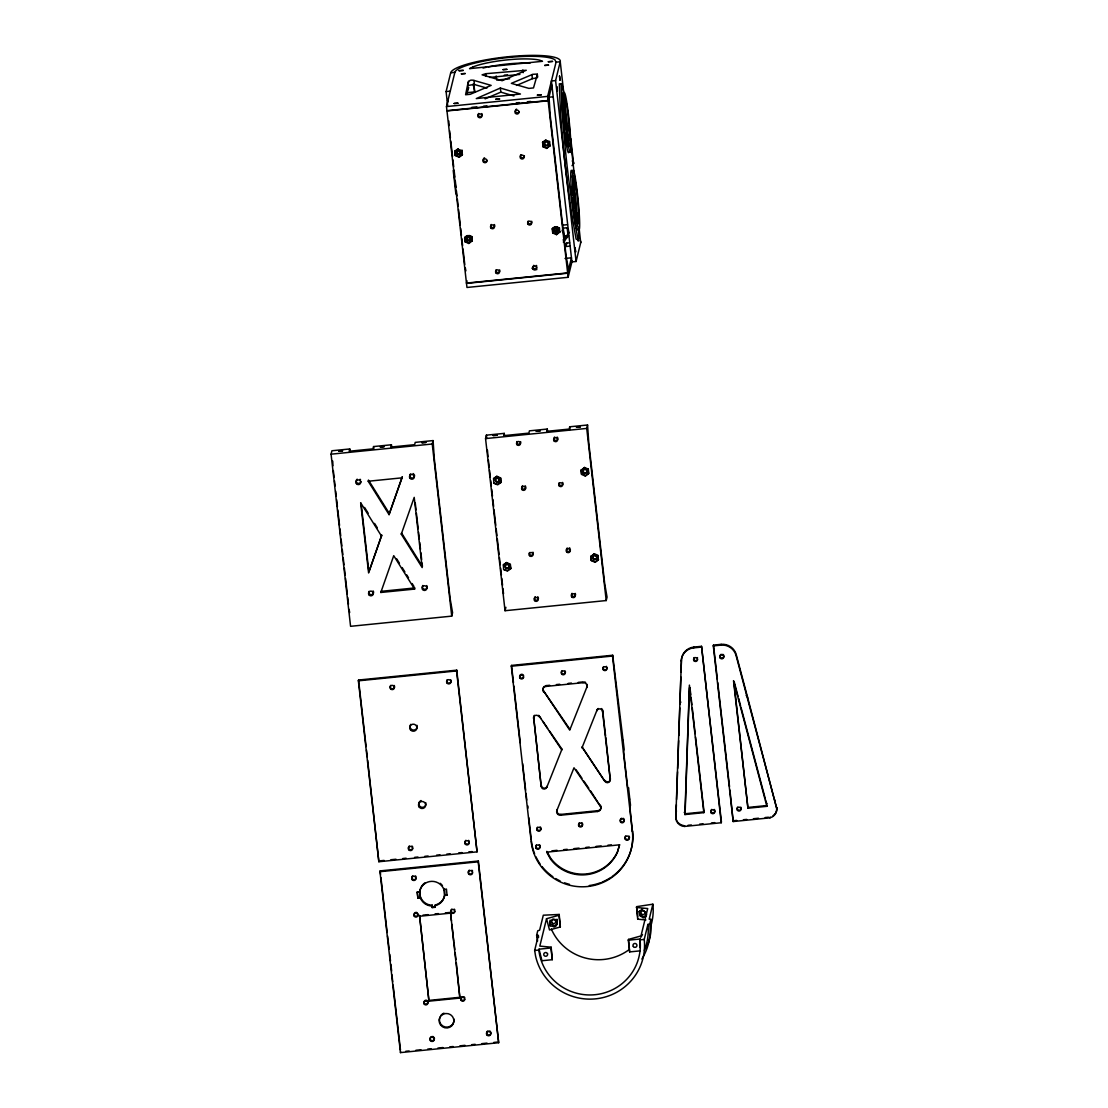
<?xml version="1.0" encoding="UTF-8"?>
<svg xmlns="http://www.w3.org/2000/svg" width="1108" height="1108" viewBox="0 0 1108 1108"><rect width="100%" height="100%" fill="white"/><g stroke="black" fill="none" stroke-linecap="round" stroke-linejoin="round"><path stroke-width="1.5" d="M675.769 818.438L681.434 660.174A14.016 13.739 13.8 0 1 693.885 647.086L701.544 646.31L721.433 821.956L721.239 822.745L684.481 826.443A9.086 8.906 13.8 0 1 675.769 818.438L676.406 804.671M432.009 905.942L430.236 905.887A12.59 12.34 13.8 0 1 420.417 898.076L419.697 891.718A12.59 12.34 13.8 0 1 443.837 889.295L444.557 895.652A12.59 12.34 13.8 0 1 436.704 905.236L434.987 905.638L435.181 907.3L432.203 907.59L432.203 905.139L430.444 905.084A12.59 12.34 13.8 0 1 424.876 882.868M640.064 947.479L640.23 939.002L628.333 940.207L629.649 951.91L639.995 950.872M679.91 704.148L680.866 677.002M681.032 671.947L681.434 660.174M676.586 799.477L677.556 771.819M677.681 768.356L678.636 740.684M678.816 735.504L679.786 707.832M684.896 814.56L689.398 685.104L703.843 812.649L684.896 814.56L685.09 813.757L704.037 811.859L695.561 737.028M689.467 687.694L685.215 810.239A3.615 3.546 13.8 0 1 684.232 812.524M349.768 448.962L349.2 451.247L373.008 448.851L373.576 446.566L391.429 444.779L390.861 447.064L414.669 444.668L415.223 442.383L433.089 440.582L434.308 458.67L450.222 599.179L452.576 612.71L451.732 616.131L350.571 626.311L331.07 454.183L331.915 450.762L349.768 448.962L350.073 451.704M447.632 105.274L446.095 91.59L450.707 72.768A55.192 10.166 -6.5 0 1 508.046 56.757A55.192 10.166 -6.5 0 1 560.246 61.743L563.93 94.249M446.469 106.576L454.876 72.352A50.954 9.39 -6.5 0 1 501.218 58.309A50.954 9.39 -6.5 0 1 554.942 59.832L556.05 62.173L547.643 96.396L548.114 100.496L446.94 110.662L446.469 106.576L547.643 96.396M368.202 481.246L368.479 480.096L389.365 513.503L389.074 514.638L368.202 481.246L402.01 477.839L402.287 476.703L389.365 513.503M468.365 81.244L465.595 94.748L470.235 94.291L491.163 85.385L473.975 80.427C465.152 78.072 469.404 88.612 466.787 93.654M462.313 154.857L462.008 150.3L462.313 154.857L459.031 157.211L455.291 155.563L454.986 151.007L458.269 148.666M455.291 155.563L454.986 151.007M459.031 157.211L462.451 154.289M381.526 536.147L360.654 502.755L368.604 572.961L381.803 535.012L368.881 571.811L361.125 503.323M469.28 235.464L471.773 236.558L472.23 240.547L468.795 243.455L465.069 241.821L464.751 237.264L466.939 235.699M358.369 680.824L358.563 680.035L456.759 670.16L477.049 851.858L378.853 861.733L358.369 680.824L456.565 670.949L456.759 670.16M380.806 592.475L381.083 591.34L414.891 587.933L414.6 589.082L380.806 592.475L393.728 555.676L414.6 589.082M468.795 243.455L472.23 240.547M472.091 241.115L471.773 236.558M401.276 534.167L414.212 497.367L422.162 567.573L401.276 534.167L401.567 533.031L422.439 566.423L422.051 563.003M551.895 85.094L548.141 100.786L567.642 272.914L466.468 283.08L467.022 280.809M451.732 616.131L432.245 444.003L433.089 440.582M537.394 74.305L533.502 87.92L528.862 88.391L511.356 83.349L532.782 74.305L537.228 74.07L537.712 77.034M555.593 80.579L551.424 80.995L571.922 261.904L576.077 261.488L555.593 80.579L560.219 61.757L556.05 62.173M546.701 148.389L550.136 145.467L546.701 148.389L542.975 146.755L542.657 142.184L545.939 139.843M542.975 146.755L542.657 142.184M378.853 861.733L367.648 760.24M504.237 433.38L503.683 435.652L528.876 433.117L529.43 430.846L547.283 429.045L546.729 431.331L569.152 429.073L569.706 426.788L587.559 425.001L588.791 443.089L604.705 583.597L607.059 597.115L606.215 600.55L505.04 610.716L485.553 438.588L486.384 435.167L504.237 433.38L504.555 436.109M379.989 871.691L380.183 870.888L478.379 861.013L498.669 1042.725L400.473 1052.6L379.989 871.691L478.185 861.816L478.379 861.013M556.479 234.633L559.9 231.724L556.479 234.633L552.74 232.999L552.421 228.442L554.623 226.877M552.74 232.999L552.421 228.442M493.559 478.642L496.855 476.288L500.581 477.936L500.899 482.492L497.617 484.847L493.877 483.199L493.559 478.642L496.855 476.288M493.877 483.199L497.755 484.265L501.038 481.925M556.964 226.641L559.305 228.303L555.565 226.655L552.283 229.01M500.899 482.492L500.581 477.936M569.581 242.804L566.797 243.095L565.953 246.516L570.121 246.087M567.67 273.205L466.496 283.385L466.967 287.471L568.127 277.305L567.67 273.205L571.451 257.804L565.025 258.455M417.217 892.231L419.752 891.746L417.217 892.231L417.882 898.076L420.361 897.826M568.127 277.305L572.13 261.003M417.882 898.076L417.273 891.995M576.077 261.488L580.703 242.666L578.999 227.265M503.337 564.886L506.619 562.545L510.359 564.18L510.663 568.75L507.381 571.091L503.641 569.457L503.337 564.886L506.619 562.545M503.641 569.457L507.519 570.523L510.802 568.169M428.962 1001.175L419.544 915.485L428.962 1001.175L459.903 998.073L456.33 962.838M432.203 907.59L432.203 905.139M505.04 610.716L505.885 607.295M434.987 905.638L436.912 904.433A12.59 12.34 13.8 0 0 444.045 888.491M435.181 907.3L435.181 904.834M400.473 1052.6L400.667 1051.797M443.906 889.544L446.441 889.059L447.036 895.139L444.571 895.389M447.036 895.139L444.627 895.167M459.903 998.073L450.485 912.383L445.333 912.895M511.328 666.227L511.522 665.423L612.696 655.244L624.206 749.562L623.638 751.847L627.945 789.907L628.513 787.622L630.494 805.184L629.94 807.469L632.391 831.679A50.954 49.971 13.8 0 1 587.448 886.538A50.954 49.971 13.8 0 1 531.217 841.858L511.328 666.227L612.502 656.047L612.696 655.244M606.215 600.55L586.728 428.422L587.559 425.001M581.104 470.388L584.525 467.479L588.265 469.113L588.57 473.67L585.287 476.024L581.548 474.376L581.104 470.388L584.525 467.479M581.548 474.376L581.243 469.82M585.287 476.024L588.708 473.102M588.57 473.67L588.265 469.113M549.582 731.128L561.964 749.174L546.881 787.082A2.922 2.867 13.8 0 1 541.175 786.292L533.71 717.762A2.922 2.867 13.8 0 1 534.458 715.311M587.115 684.356A3.559 3.49 13.8 0 1 587.005 686.752L569.734 730.13L543.696 691.115A3.559 3.49 13.8 0 1 544.554 686.226M543.502 691.904A3.559 3.49 13.8 0 1 546.092 686.406L546.286 685.617L549.651 685.27M561.964 749.174L561.77 749.964L539.097 715.851A2.922 2.867 13.8 0 0 538.696 715.325M590.869 556.645L594.29 553.723L598.029 555.371L598.348 559.928L595.051 562.268L591.312 560.634L590.869 556.645L594.29 553.723M591.312 560.634L591.007 556.077M595.051 562.268L598.486 559.36M541.175 786.292L533.71 717.762M546.881 787.082L547.075 786.278A2.922 2.867 13.8 0 1 541.383 785.489M587.005 686.752L586.811 687.556A3.559 3.49 13.8 0 0 583.043 682.694L583.237 681.891L578.196 682.403M560.676 815.211A3.559 3.49 13.8 0 1 556.922 810.35L557.116 809.56A3.559 3.49 13.8 0 0 560.883 814.408L560.676 815.211L597.628 811.499A3.559 3.49 13.8 0 0 600.217 806.001L590.702 791.043M604.816 781.251L582.143 747.138L604.816 781.251A2.922 2.867 13.8 0 0 610.217 779.34L605.757 737.499M537.588 941.024L536.632 935.29L537.754 930.734L539.624 930.208L543.308 915.208L559.194 914.446L560.329 926.953L549.513 929.972L546.535 918.726L559 915.25L559.194 914.446M645.909 919.959L637.696 919.169L636.56 906.663L652.875 904.183L649.191 919.197L650.895 919.349L649.773 923.92L647.903 924.432L644.219 939.432A55.192 54.112 13.8 0 1 598.403 998.488A55.192 54.112 13.8 0 1 535.579 956.065L534.652 950.456L538.336 935.457L536.632 935.29M598.265 708.497A2.922 2.867 13.8 0 0 597.032 710.02L596.838 710.824A2.922 2.867 13.8 0 1 602.544 711.613L610.217 779.34M640.23 939.002L640.022 939.861A50.954 49.971 13.8 0 1 595.065 994.707A50.954 49.971 13.8 0 1 538.848 950.041L539.056 949.182L550.967 947.977L551.161 947.188L539.818 946.107L546.535 918.726M602.544 711.613L602.738 710.824A2.922 2.867 13.8 0 0 601.45 708.566M557.199 923.781C555.745 911.732 559.845 927.438 553.875 926.69L550.094 925.762L550.108 920.111M553.875 926.69L557.324 923.283M539.056 949.182L541.951 960.733L552.283 959.694L551.161 947.188M597.628 811.499L597.821 810.696A3.559 3.49 13.8 0 0 600.411 805.197M681.24 660.977A14.016 13.739 13.8 0 1 693.691 647.875L693.885 647.086M628.333 940.207L628.527 939.404L640.992 935.928L647.709 908.546L636.366 907.466M721.239 822.745L701.544 646.31M639.247 911.621L642.543 908.865L642.266 910L639.247 911.621L639.69 915.471L643.139 917.715L646.158 916.094L646.587 914.308L643.139 917.715M629.649 951.91L628.527 939.404M637.696 919.169L637.889 918.38M639.69 915.471L639.371 911.136M747.651 697.555L776.68 808.286A9.086 8.906 13.8 0 1 769.949 817.842L733.191 821.54L713.303 645.909L713.497 645.105L721.156 644.344A14.016 13.739 13.8 0 1 736.252 654.662L747.581 697.334M776.68 808.286L736.058 655.465A14.016 13.739 13.8 0 0 720.962 645.133L721.156 644.344M684.481 826.443L684.675 825.64M736.058 655.465L736.252 654.662M703.843 812.649L704.037 811.859M733.191 821.54L729.923 790.046M748.135 807.427L767.082 805.516L766.888 806.319L747.942 808.217L733.884 681.572M769.949 817.842L770.157 817.053M619.358 845.529L617.572 851.595A38.863 38.115 13.8 0 1 550.745 858.312L546.853 851.346M389.074 514.638L402.01 477.839M556.922 810.35L573.999 767.775L600.217 806.001M581.949 747.942L597.032 710.02M562.088 230.907L563.252 228.123L567.171 227.736L568.612 230.256M467.368 90.565L468.781 87.684M468.822 85.344L474.127 84.443L486.938 88.128M563.57 241.17L566.853 236.364L563.93 239.66M572.019 165.674L573.612 163.735L570.952 140.314A56.979 10.498 -6.5 0 0 569.955 137.891M563.113 239.993L569.457 232.251M563.335 242.126L568.626 235.672M564.678 245.671L566.797 243.095M454.848 151.574L458.13 149.234L461.87 150.868M542.518 142.766L545.801 140.411L549.679 141.478L549.997 146.048M500.359 88.044L476.274 98.584L520.441 94.028L500.359 88.044L500.83 92.144L513.974 95.939M485.096 98.834L500.83 92.144M516.563 85.427L532.754 78.543L536.965 78.045M485.872 73.682L482.091 74.832L502.159 80.704L526.272 70.261L485.872 73.682L486.177 76.41M450.679 72.768L454.876 72.352M504.306 75.15L507.561 74.832M489.694 77.435L519.915 74.402M496.661 80.067L509.638 78.765M446.095 91.59L450.25 91.175M466.62 92.712L474.736 91.895L473.85 83.986M553.211 96.798L549.056 97.213L550.205 115.454L566.119 255.962L568.473 269.493M471.814 107.351L476.856 106.839M483.573 106.16L486.938 105.828M516.162 102.892L519.361 102.573M527.366 101.756L530.566 101.437M548.141 100.786L446.967 110.966L466.468 283.08M562.615 225.159L567.476 224.675M563.681 236.101L567.601 235.699M331.07 454.183L432.245 444.003M485.553 438.588L586.728 428.422M693.691 647.875L701.336 647.114M713.303 645.909L720.962 645.133M556.368 684.592L559.72 684.259M568.127 683.414L571.479 683.082M546.092 686.406L583.043 682.694M560.883 814.408L597.821 810.696M688.013 825.308L691.35 824.975M699.716 824.13L703.054 823.798M711.405 822.953L714.743 822.621M733.399 820.751L736.737 820.405M743.413 819.74L746.764 819.408M753.44 818.729L758.454 818.23M765.143 817.552L768.481 817.219M380.75 860.764L384.13 860.431M390.902 859.739L395.985 859.24M402.758 858.548L406.137 858.215M414.6 857.357L417.993 857.024M424.766 856.345L428.145 855.999M436.607 855.154L440.001 854.808M446.773 854.13L450.153 853.783M458.629 852.938L462.008 852.592M468.781 851.913L472.174 851.567M551.95 850.833L557.033 850.321M563.82 849.642L567.213 849.31M573.999 848.617L579.096 848.105M585.869 847.426L589.262 847.08M596.049 846.401L601.145 845.889M607.932 845.21L611.325 844.864M417.938 897.854L420.417 897.605M432.397 906.801L435.375 906.496M422.979 915.139L428.131 914.626M435.015 913.934L438.449 913.588M419.336 916.288L450.291 913.172M534.652 950.456L538.848 950.041M640.022 939.861L644.219 939.432M429.156 1000.385L460.097 997.269M405.75 1051.284L409.129 1050.952M415.902 1050.273L420.985 1049.761M427.757 1049.082L431.137 1048.736M437.909 1048.057L442.992 1047.545M449.765 1046.866L453.158 1046.52M459.931 1045.841L465 1045.329M471.773 1044.65L475.166 1044.304M481.938 1043.625L487.008 1043.113M493.78 1042.434L497.173 1042.102M536.881 937.216L538.571 937.34L538.336 935.457M556.77 919.917L553.003 918.989L549.665 921.898L550.094 925.762M531.882 268.164L536.812 269.59M543.114 146.173L546.853 147.821M455.43 154.995L459.169 156.643M552.878 232.431L556.618 234.065M471.634 237.126L467.895 235.478L464.612 237.832L465.069 241.821M465.208 241.253L468.947 242.887M584.387 468.047L588.126 469.681M581.686 473.809L585.426 475.457M496.703 476.869L500.442 478.504M594.151 554.291L597.891 555.939L598.348 559.928M591.464 560.066L595.19 561.701M506.481 563.113L510.22 564.761L510.663 568.75M639.815 914.986L643.416 916.579M550.538 923.961L554.152 925.554M560.177 84.166L559.332 83.751C560.856 135.744 566.811 187.889 576.118 239.079L576.963 239.48M642.266 910L645.715 912.244L646.158 916.094M543.696 691.115L569.928 729.327M539.097 715.851L541.009 718.635M542.92 721.405L547.671 728.344M576.132 769.811L581.963 778.301M583.902 781.14L588.764 788.217M364.56 507.422L368.188 513.226M374.546 523.391L377.274 527.754M396.733 558.889L399.448 563.252M402.176 567.601L404.905 571.963M406.719 574.872L408.533 577.767M412.162 583.584L413.976 586.478M577.836 236.835L578.279 241.087L577.836 238.289M734.133 681.517L738.053 696.295M740.573 705.754L738.884 699.259A3.615 3.546 13.8 0 1 738.856 698.566M740.975 707.264L765.157 798.245M765.586 799.893L766.182 802.095M766.888 806.319L733.496 680.672L747.942 808.217M574.47 203.041L573.972 196.504L574.041 199.828M527.962 806.084L527.962 808.092M473.171 84.028L474.736 91.895M465.263 267.707L465.9 270.851M349.062 609.358L349.685 612.502M389.185 949.293L387.537 935.9M565.606 125.149C566.853 128.86 564.554 113.293 565.288 122.545M564.678 97.227L561.964 83.986L561.119 83.571C562.642 135.564 568.598 187.709 577.905 238.899L578.75 239.3L578.819 229.467M568.861 126.395L569.498 131.284M447.535 100.246L447.84 101.978L447.84 100.523M570.094 136.215L575.066 181.407M713.497 645.105L717.361 679.218M717.749 682.625L729.535 786.638M689.979 687.708L690.741 694.508M691.129 697.915L691.904 704.716M692.292 708.123L695.173 733.635M567.171 227.736L567.864 233.857M612.502 656.047L632.391 831.679M563.252 228.123L564.291 237.32M636.754 908.338L637.696 916.704M559.443 227.736L559.762 232.292M556.839 232.14L556.299 227.403L556.451 232.029M531.909 74.596L532.38 78.696M602.738 710.824L605.577 735.906M569.706 426.788L570.011 429.53M522.824 69.97L523.128 72.699M547.283 429.045L547.601 431.774M496.19 75.967L496.509 78.71M473.975 80.427L474.446 84.527M559 915.25L560.329 926.953M550.967 947.977L552.283 959.694M459.183 149.774L459.765 154.857M469.155 237.07L469.654 241.461M457.022 150.91L457.41 154.317M466.69 236.239L467.257 241.35M486.384 435.167L486.703 437.909M488.005 456.69L487.451 450.153M488.393 460.111L489.168 466.967M489.556 470.401L490.332 477.257M490.719 480.678L491.301 485.816M491.689 489.251L492.478 496.093M492.866 499.528L493.642 506.384M494.029 509.805L495.775 525.234M496.162 528.654L496.938 535.51M497.326 538.945L499.071 554.36M499.459 557.781L500.234 564.637M500.622 568.072L501.398 574.927M501.786 578.348L502.561 585.204M502.949 588.625L503.531 593.777M511.522 665.423L513.475 682.611M513.863 686.046L520.289 742.748M522.657 763.675L525.649 790.156M526.023 793.466L526.771 800.073M528.765 817.649L531.231 839.393M449.626 130.772L450.402 137.627M450.79 141.048L452.535 156.477M452.923 159.898L453.698 166.754M454.086 170.175L454.862 177.031M455.25 180.466L456.025 187.321M456.413 190.742L456.995 195.881M457.382 199.315L458.158 206.157M458.546 209.592L460.291 225.007M460.679 228.442L461.454 235.298M461.842 238.719L462.618 245.574M463.019 248.995L464.764 264.424M453.227 170.507L455.873 193.928M456.565 670.949L477.049 851.858M478.185 861.816L498.669 1042.725M415.265 503.074L416.04 509.915M416.428 513.35L418.173 528.751M418.561 532.186L419.336 539.028M419.724 542.449L420.5 549.305M420.888 552.726L421.663 559.582M450.679 914.086L451.455 920.9M451.842 924.307L453.768 941.357M454.045 942.77L454.806 949.459M455.18 952.811L455.942 959.5M391.429 444.779L391.733 447.507M373.576 446.566L373.881 449.308M389.753 954.32L390.501 961.01M390.889 964.348L391.65 971.037M358.563 680.035L366.097 746.584M366.485 750.005L367.26 756.833M380.183 870.888L380.57 874.323M380.958 877.744L387.149 932.479M391.955 974.818L392.717 981.66M393.105 985.081L400.473 1050.093M333.342 470.568L334.117 477.423M334.505 480.844L335.087 485.983M335.669 491.121L336.25 496.273M336.638 499.694L337.414 506.55M337.802 509.971L339.547 525.4M339.934 528.821L340.71 535.676M341.098 539.111L341.873 545.967M342.261 549.388L342.843 554.526M343.231 557.961L344.006 564.803M344.394 568.238L345.17 575.094M345.558 578.514L347.303 593.943M347.69 597.364L348.48 604.22M575.551 186.31L575.869 189.593M448.782 120.966L449.045 125.633M332.719 461.08L332.968 465.748M683.594 825.543A9.086 8.906 13.8 0 1 681.531 824.948M680.561 824.477A9.086 8.906 13.8 0 1 679.647 823.909M678.816 823.23A9.086 8.906 13.8 0 1 678.068 822.455M677.417 821.596A9.086 8.906 13.8 0 1 676.877 820.682M676.448 819.698A9.086 8.906 13.8 0 1 675.963 817.635M697.528 659.537A1.981 1.939 13.8 0 1 694.702 660.396A1.981 1.939 13.8 0 1 694.176 657.515M697.32 657.598A1.981 1.939 13.8 0 1 697.569 658.041M714.189 809.449A1.981 1.939 13.8 0 1 714.397 812.316A1.981 1.939 13.8 0 1 711.475 812.233A1.981 1.939 13.8 0 1 711.793 809.38M676.462 811.222A3.615 3.546 13.8 0 1 676.226 810.087M679.938 703.912A3.615 3.546 13.8 0 1 680.88 702.084M688.65 703.4A3.615 3.546 13.8 0 1 688.871 704.3M776.874 807.497A9.086 8.906 13.8 0 1 773.065 815.737M722.762 654.329A1.981 1.939 13.8 0 1 723.51 657.321A1.981 1.939 13.8 0 1 720.38 657.238A1.981 1.939 13.8 0 1 721.253 654.288M740.795 807.178A1.981 1.939 13.8 0 1 740.518 809.782A1.981 1.939 13.8 0 1 737.845 809.713A1.981 1.939 13.8 0 1 737.665 807.095M774.921 800.156A3.615 3.546 13.8 0 1 774.908 801.541M746.183 695.519A3.615 3.546 13.8 0 1 747.512 697.126M767.276 803.84A3.615 3.546 13.8 0 1 766.417 802.746M580.08 240.588A55.192 10.166 -6.5 0 1 580.744 242.652M573.432 162.294A56.979 10.498 -6.5 0 1 573.612 163.735M572.185 160.992A56.979 10.498 -6.5 0 1 572.601 161.297M642.501 934.543A50.954 49.971 13.8 0 1 640.77 937.34M628.264 950.249A50.954 49.971 13.8 0 1 551.313 929.003M652.875 904.183A55.192 54.112 13.8 0 1 651.172 924.778M647.903 924.432A55.192 54.112 13.8 0 1 644.357 950.387M649.773 923.92A56.979 55.885 13.8 0 1 641.878 959.043M650.895 919.349A56.979 55.885 13.8 0 1 648.028 944.058M647.349 945.872A56.979 55.885 13.8 0 1 646.601 947.645M568.875 152.073A29.971 1.994 84.3 0 1 563.737 124.636A29.971 1.994 84.3 0 1 562.712 93.044M565.108 103.224A29.971 1.994 84.3 0 1 565.579 106.326M568.639 135.384A29.971 1.994 84.3 0 1 568.889 139.47M577.628 229.356A29.971 1.994 84.3 0 1 572.102 198.013A29.971 1.994 84.3 0 1 572.144 171.879M573.861 180.507A29.971 1.994 84.3 0 1 574.567 185.271M577.393 212.667A29.971 1.994 84.3 0 1 577.642 216.739M567.822 146.602A23.974 1.593 84.3 0 1 567.296 145.356M566.645 142.586A23.974 1.593 84.3 0 1 565.911 138.458M565.731 137.254A23.974 1.593 84.3 0 1 565.163 133.265M564.443 127.365A23.974 1.593 84.3 0 1 563.792 121.146M563.266 115.038A23.974 1.593 84.3 0 1 562.739 106.23M563.82 100.232A23.974 1.593 84.3 0 1 567.019 121.326A23.974 1.593 84.3 0 1 568.404 144.234M575.398 219.869A23.974 1.593 84.3 0 1 574.913 217.237M574.484 214.537A23.974 1.593 84.3 0 1 573.916 210.548M573.182 204.634A23.974 1.593 84.3 0 1 572.545 198.429M572.254 195.327A23.974 1.593 84.3 0 1 571.645 186.74M572.033 176.283A23.974 1.593 84.3 0 1 575.772 198.609A23.974 1.593 84.3 0 1 576.963 223.497M483.06 68.059A38.863 7.16 -6.5 0 1 486.454 67.269M488.212 66.895A38.863 7.16 -6.5 0 1 530.067 63.101M536.798 267.707A1.981 1.939 13.8 0 1 533.031 266.599M533.433 265.685A1.981 1.939 13.8 0 1 533.807 265.338M536.217 265.408A1.981 1.939 13.8 0 1 536.826 266.225M524.375 155.716A1.981 1.939 13.8 0 1 521.868 157.765A1.981 1.939 13.8 0 1 520.871 154.677M487.091 160.438A1.981 1.939 13.8 0 1 484.487 161.408A1.981 1.939 13.8 0 1 483.462 158.846M483.725 158.416A1.981 1.939 13.8 0 1 484.556 157.821M499.68 269.95A1.981 1.939 13.8 0 1 497.811 272.582A1.981 1.939 13.8 0 1 496.038 269.853M531.729 221.254A1.981 1.939 13.8 0 1 529.846 223.885A1.981 1.939 13.8 0 1 528.087 221.157M494.348 224.55A1.981 1.939 13.8 0 1 494.057 227.154A1.981 1.939 13.8 0 1 491.384 227.071A1.981 1.939 13.8 0 1 491.204 224.453M469.418 236.558A1.981 1.939 13.8 0 1 470.18 239.55A1.981 1.939 13.8 0 1 467.036 239.466A1.981 1.939 13.8 0 1 467.908 236.516M548.377 142.572A1.981 1.939 13.8 0 1 546.576 145.203A1.981 1.939 13.8 0 1 544.665 142.627A1.981 1.939 13.8 0 1 547.768 141.755M558.141 228.816A1.981 1.939 13.8 0 1 557.019 231.323A1.981 1.939 13.8 0 1 554.457 230.201A1.981 1.939 13.8 0 1 555.579 227.694M557.102 227.736A1.981 1.939 13.8 0 1 557.892 228.373M519.126 111.742A1.981 1.939 13.8 0 1 516.522 112.711A1.981 1.939 13.8 0 1 515.511 110.149M515.774 109.72A1.981 1.939 13.8 0 1 516.605 109.124M481.772 113.542A1.981 1.939 13.8 0 1 481.481 116.146A1.981 1.939 13.8 0 1 478.822 116.077A1.981 1.939 13.8 0 1 478.642 113.445M460.706 151.394A1.981 1.939 13.8 0 1 458.74 154.012A1.981 1.939 13.8 0 1 457.133 151.131A1.981 1.939 13.8 0 1 460.457 150.937M434.281 1037.808A2.161 2.119 13.8 0 1 432.231 1040.675A2.161 2.119 13.8 0 1 430.292 1037.684M430.583 1037.213A2.161 2.119 13.8 0 1 431.483 1036.576M432.591 1036.465A2.161 2.119 13.8 0 1 433.616 1036.908M490.816 1032.116A2.161 2.119 13.8 0 1 489.598 1034.844A2.161 2.119 13.8 0 1 486.8 1033.625A2.161 2.119 13.8 0 1 488.019 1030.883M489.681 1030.939A2.161 2.119 13.8 0 1 490.151 1031.229M472.548 872.73A2.161 2.119 13.8 0 1 469.224 873.506A2.161 2.119 13.8 0 1 469.293 870.154M471.925 870.223A2.161 2.119 13.8 0 1 472.59 871.11M416.012 878.422A2.161 2.119 13.8 0 1 412.688 879.198A2.161 2.119 13.8 0 1 412.758 875.832M415.389 875.916A2.161 2.119 13.8 0 1 416.04 876.802M454.806 911.441A1.981 1.939 13.8 0 1 451.759 912.147A1.981 1.939 13.8 0 1 451.829 909.072M454.225 909.142A1.981 1.939 13.8 0 1 454.834 909.959M417.938 913.671A1.981 1.939 13.8 0 1 416.65 916.219A1.981 1.939 13.8 0 1 414.157 914.723A1.981 1.939 13.8 0 1 415.874 912.424M416.4 912.438A1.981 1.939 13.8 0 1 417.328 912.854M440.181 883.298A12.59 12.34 13.8 0 1 442.452 885.652M427.633 1001.036A1.981 1.939 13.8 0 1 427.356 1003.64A1.981 1.939 13.8 0 1 424.683 1003.571A1.981 1.939 13.8 0 1 424.502 1000.953M424.876 1000.593A1.981 1.939 13.8 0 1 427.286 1000.663M464.751 999.264A1.981 1.939 13.8 0 1 462.147 1000.233A1.981 1.939 13.8 0 1 461.136 997.671M461.399 997.242A1.981 1.939 13.8 0 1 462.23 996.646M463.74 996.688A1.981 1.939 13.8 0 1 464.778 997.768M454.031 1019.194A7.368 7.23 13.8 0 1 445.61 1027.074A7.368 7.23 13.8 0 1 439.973 1016.964M440.956 1015.357A7.368 7.23 13.8 0 1 444.031 1013.169M450.693 679.758A2.161 2.119 13.8 0 1 450.388 682.611A2.161 2.119 13.8 0 1 447.466 682.528A2.161 2.119 13.8 0 1 447.272 679.661M469.169 842.869A2.161 2.119 13.8 0 1 465.845 843.645A2.161 2.119 13.8 0 1 465.914 840.293M468.546 840.363A2.161 2.119 13.8 0 1 469.196 841.249M412.785 848.035A2.161 2.119 13.8 0 1 409.544 849.49A2.161 2.119 13.8 0 1 409.378 845.972M411.996 846.055A2.161 2.119 13.8 0 1 412.661 846.941M394.157 685.45A2.161 2.119 13.8 0 1 393.839 688.29A2.161 2.119 13.8 0 1 390.93 688.207A2.161 2.119 13.8 0 1 390.736 685.353M425.707 802.594A3.601 3.532 13.8 0 1 421.829 807.33A3.601 3.532 13.8 0 1 419.558 801.61M420.237 800.987A3.601 3.532 13.8 0 1 421.054 800.544M417.162 727.125A3.601 3.532 13.8 0 1 412.176 729.784A3.601 3.532 13.8 0 1 410.805 724.327M416.954 725.311A3.601 3.532 13.8 0 1 417.19 726.197M632.585 830.889A50.954 49.971 13.8 0 1 612.184 876.525M610.827 877.453A50.954 49.971 13.8 0 1 602.073 882.12M600.536 882.73A50.954 49.971 13.8 0 1 589.276 885.541M569.47 884.336A50.954 49.971 13.8 0 1 564.678 882.854M560.094 880.929A50.954 49.971 13.8 0 1 555.676 878.547M552.878 876.733A50.954 49.971 13.8 0 1 542.02 866.567M540.053 863.935A50.954 49.971 13.8 0 1 535.912 856.775M534.596 853.769A50.954 49.971 13.8 0 1 531.424 841.055M533.516 718.566A2.922 2.867 13.8 0 1 538.904 716.654M540.247 826.942A1.981 1.939 13.8 0 1 540.566 829.684A1.981 1.939 13.8 0 1 537.782 829.961A1.981 1.939 13.8 0 1 537.477 827.233M623.125 818.3A1.981 1.939 13.8 0 1 623.887 821.305A1.981 1.939 13.8 0 1 620.743 821.208A1.981 1.939 13.8 0 1 621.616 818.258M607.059 667.653A1.981 1.939 13.8 0 1 604.553 669.717A1.981 1.939 13.8 0 1 603.555 666.628M606.325 666.351A1.981 1.939 13.8 0 1 606.685 666.711M523.585 677.03A1.981 1.939 13.8 0 1 520.982 678.013A1.981 1.939 13.8 0 1 519.971 675.437M520.234 675.007A1.981 1.939 13.8 0 1 523.613 675.548M565.025 670.908A1.981 1.939 13.8 0 1 564.748 673.512A1.981 1.939 13.8 0 1 562.075 673.442A1.981 1.939 13.8 0 1 561.894 670.825M582.517 823.576A1.981 1.939 13.8 0 1 580.897 826.194A1.981 1.939 13.8 0 1 578.722 823.95M578.875 823.466A1.981 1.939 13.8 0 1 579.512 822.69M581.908 822.759A1.981 1.939 13.8 0 1 582.268 823.133M610.411 778.55A2.922 2.867 13.8 0 1 605.01 780.461M545.676 685.714A3.559 3.49 13.8 0 1 546.286 685.617M584.484 681.96A3.559 3.49 13.8 0 1 585.633 682.431M629.039 836.097A2.161 2.119 13.8 0 1 628.721 838.936A2.161 2.119 13.8 0 1 625.812 838.853A2.161 2.119 13.8 0 1 625.618 836M540.164 846.65A2.161 2.119 13.8 0 1 537.172 848.257A2.161 2.119 13.8 0 1 536.355 844.975M539.374 844.67A2.161 2.119 13.8 0 1 540.178 846.096M575.149 593.403A1.981 1.939 13.8 0 1 574.872 596.007A1.981 1.939 13.8 0 1 572.199 595.938A1.981 1.939 13.8 0 1 572.019 593.32M562.587 482.409A1.981 1.939 13.8 0 1 561.216 485.47A1.981 1.939 13.8 0 1 559.18 482.742M525.815 487.589A1.981 1.939 13.8 0 1 522.837 488.933A1.981 1.939 13.8 0 1 522.685 485.706M525.095 485.775A1.981 1.939 13.8 0 1 525.691 486.592M538.266 597.586A1.981 1.939 13.8 0 1 536.646 600.217A1.981 1.939 13.8 0 1 534.471 597.974M534.61 597.489A1.981 1.939 13.8 0 1 535.261 596.7M537.657 596.769A1.981 1.939 13.8 0 1 538.017 597.143M570.426 549.887A1.981 1.939 13.8 0 1 567.448 551.23A1.981 1.939 13.8 0 1 567.296 548.003M569.263 547.809A1.981 1.939 13.8 0 1 570.066 548.446M532.92 552.186A1.981 1.939 13.8 0 1 531.549 555.246A1.981 1.939 13.8 0 1 529.527 552.518M509.168 566.271A1.981 1.939 13.8 0 1 506.19 567.615A1.981 1.939 13.8 0 1 506.037 564.388M508.447 564.457A1.981 1.939 13.8 0 1 509.168 565.759M586.949 470.207A1.981 1.939 13.8 0 1 585.329 472.825A1.981 1.939 13.8 0 1 583.168 470.581M583.307 470.097A1.981 1.939 13.8 0 1 583.944 469.321M585.91 469.127A1.981 1.939 13.8 0 1 586.714 469.75M596.852 556.95A1.981 1.939 13.8 0 1 594.096 558.917A1.981 1.939 13.8 0 1 593.708 555.565M596.118 555.634A1.981 1.939 13.8 0 1 596.727 556.451M557.13 437.078A1.981 1.939 13.8 0 1 557.324 439.931A1.981 1.939 13.8 0 1 554.416 439.848A1.981 1.939 13.8 0 1 554.72 437.009M520.608 441.621A1.981 1.939 13.8 0 1 518.724 444.253A1.981 1.939 13.8 0 1 516.951 441.524M499.279 479.016A1.981 1.939 13.8 0 1 498.323 481.454A1.981 1.939 13.8 0 1 495.747 480.706A1.981 1.939 13.8 0 1 496.273 478.144M498.669 478.213A1.981 1.939 13.8 0 1 499.029 478.573M427.134 587.323A2.396 2.354 13.8 0 1 423.81 589.096A2.396 2.354 13.8 0 1 422.896 585.453M426.691 585.564A2.396 2.354 13.8 0 1 427.148 586.7M414.392 474.875A2.396 2.354 13.8 0 1 412.121 478.06A2.396 2.354 13.8 0 1 409.974 474.736M410.292 474.224A2.396 2.354 13.8 0 1 410.749 473.795M413.132 473.559A2.396 2.354 13.8 0 1 413.658 473.878M360.973 481.468A2.396 2.354 13.8 0 1 357.372 483.102A2.396 2.354 13.8 0 1 357.178 479.182M360.1 479.265A2.396 2.354 13.8 0 1 360.529 479.709M373.133 590.952A2.396 2.354 13.8 0 1 371.471 594.677A2.396 2.354 13.8 0 1 369.006 591.367M556.881 86.881L557.338 90.953L556.881 86.881M559.54 76.05L560.011 80.122L559.54 76.05M575.121 247.887L575.578 251.959L575.121 247.887M622.682 740.158L623.111 743.884L622.682 740.158M628.984 795.779L629.413 799.505L628.984 795.779M619.607 844.808L617.364 852.384A38.863 38.115 13.8 0 1 550.551 859.115L546.659 852.149L619.607 844.808M459.072 70.704L463.255 70.4L459.072 70.704M461.371 73.82L465.208 73.53L461.371 73.82M454.086 103.487L457.923 103.196L454.086 103.487M503.032 69.638L506.868 69.347L503.032 69.638M495.747 99.291L499.583 99L495.747 99.291M544.693 65.441L548.529 65.15L544.693 65.441M548.335 61.729L552.518 61.411L548.335 61.729M537.408 95.108L541.244 94.817L537.408 95.108M338.688 451.094L342.524 450.804L338.688 451.094M380.349 446.912L384.185 446.621L380.349 446.912M422.01 442.715L425.846 442.424L422.01 442.715M493.157 435.513L497.007 435.222L493.157 435.513M536.203 431.178L540.053 430.887L536.203 431.178M576.479 427.134L580.315 426.843L576.479 427.134M472.964 66.923L469.557 68.641L542.491 61.314L539.79 60.206A38.863 7.16 -6.5 0 0 472.964 66.923M547.518 953.697L547.269 953.254A1.981 1.939 13.8 0 0 543.848 955.082L544.097 955.525A1.981 1.939 13.8 0 0 547.518 953.697M693.94 660.673A1.981 1.939 13.8 0 0 697.334 660.326A1.981 1.939 13.8 0 0 695.312 657.612A1.981 1.939 13.8 0 0 693.94 660.673M711.17 812.898A1.981 1.939 13.8 0 0 714.577 812.552A1.981 1.939 13.8 0 0 712.541 809.823A1.981 1.939 13.8 0 0 711.17 812.898M720.186 658.041A1.981 1.939 13.8 0 0 723.579 657.695A1.981 1.939 13.8 0 0 721.557 654.966A1.981 1.939 13.8 0 0 720.186 658.041M737.416 810.253A1.981 1.939 13.8 0 0 740.823 809.906A1.981 1.939 13.8 0 0 738.801 807.192A1.981 1.939 13.8 0 0 737.416 810.253M552.13 922.784A1.981 1.939 13.8 0 0 555.537 922.452A1.981 1.939 13.8 0 0 553.501 919.723A1.981 1.939 13.8 0 0 552.13 922.784M641.407 913.809A1.981 1.939 13.8 0 0 644.801 913.463A1.981 1.939 13.8 0 0 642.779 910.748A1.981 1.939 13.8 0 0 641.407 913.809M633.361 946.551A1.981 1.939 13.8 0 0 636.768 946.204A1.981 1.939 13.8 0 0 634.732 943.476A1.981 1.939 13.8 0 0 633.361 946.551M564.014 105.953A29.971 1.994 84.3 0 0 570.177 152.364A29.971 1.994 84.3 0 0 567.836 109.526A29.971 1.994 84.3 0 0 564.014 105.953M564.678 109.29A23.974 1.593 84.3 0 0 569.609 146.422A23.974 1.593 84.3 0 0 567.739 112.143A23.974 1.593 84.3 0 0 564.678 109.29M572.767 183.236A29.971 1.994 84.3 0 0 578.93 229.647A29.971 1.994 84.3 0 0 576.589 186.809A29.971 1.994 84.3 0 0 572.767 183.236M573.432 186.559A23.974 1.593 84.3 0 0 578.362 223.705A23.974 1.593 84.3 0 0 576.492 189.426A23.974 1.593 84.3 0 0 573.432 186.559M515.442 113.224A1.981 1.939 13.8 0 0 518.849 112.877A1.981 1.939 13.8 0 0 516.813 110.149A1.981 1.939 13.8 0 0 515.442 113.224M478.31 116.949A1.981 1.939 13.8 0 0 481.717 116.617A1.981 1.939 13.8 0 0 479.681 113.889A1.981 1.939 13.8 0 0 478.31 116.949M483.407 161.92A1.981 1.939 13.8 0 0 486.8 161.574A1.981 1.939 13.8 0 0 484.778 158.846A1.981 1.939 13.8 0 0 483.407 161.92M457.133 153.79A1.981 1.939 13.8 0 0 460.526 153.444A1.981 1.939 13.8 0 0 458.504 150.716A1.981 1.939 13.8 0 0 457.133 153.79M520.538 158.181A1.981 1.939 13.8 0 0 523.946 157.848A1.981 1.939 13.8 0 0 521.91 155.12A1.981 1.939 13.8 0 0 520.538 158.181M544.804 144.968A1.981 1.939 13.8 0 0 548.211 144.622A1.981 1.939 13.8 0 0 546.175 141.893A1.981 1.939 13.8 0 0 544.804 144.968M528.017 224.218A1.981 1.939 13.8 0 0 531.424 223.885A1.981 1.939 13.8 0 0 529.389 221.157A1.981 1.939 13.8 0 0 528.017 224.218M554.568 231.212A1.981 1.939 13.8 0 0 557.975 230.879A1.981 1.939 13.8 0 0 555.939 228.151A1.981 1.939 13.8 0 0 554.568 231.212M533.114 269.189A1.981 1.939 13.8 0 0 536.507 268.842A1.981 1.939 13.8 0 0 534.485 266.114A1.981 1.939 13.8 0 0 533.114 269.189M495.969 272.928A1.981 1.939 13.8 0 0 499.376 272.582A1.981 1.939 13.8 0 0 497.354 269.853A1.981 1.939 13.8 0 0 495.969 272.928M490.886 227.957A1.981 1.939 13.8 0 0 494.279 227.611A1.981 1.939 13.8 0 0 492.257 224.896A1.981 1.939 13.8 0 0 490.886 227.957M466.897 240.034A1.981 1.939 13.8 0 0 470.304 239.688A1.981 1.939 13.8 0 0 468.269 236.974A1.981 1.939 13.8 0 0 466.897 240.034M430.347 1040.592A2.161 2.119 13.8 0 0 434.045 1040.218A2.161 2.119 13.8 0 0 431.843 1037.24A2.161 2.119 13.8 0 0 430.347 1040.592M486.883 1034.914A2.161 2.119 13.8 0 0 490.595 1034.54A2.161 2.119 13.8 0 0 488.379 1031.562A2.161 2.119 13.8 0 0 486.883 1034.914M468.642 873.907A2.161 2.119 13.8 0 0 472.354 873.533A2.161 2.119 13.8 0 0 470.138 870.556A2.161 2.119 13.8 0 0 468.642 873.907M412.107 879.6A2.161 2.119 13.8 0 0 415.819 879.226A2.161 2.119 13.8 0 0 413.603 876.248A2.161 2.119 13.8 0 0 412.107 879.6M461.15 1000.399A1.981 1.939 13.8 0 0 464.557 1000.053A1.981 1.939 13.8 0 0 462.535 997.325A1.981 1.939 13.8 0 0 461.15 1000.399M424.253 1004.111A1.981 1.939 13.8 0 0 427.66 1003.765A1.981 1.939 13.8 0 0 425.624 1001.036A1.981 1.939 13.8 0 0 424.253 1004.111M451.205 912.577A1.981 1.939 13.8 0 0 454.612 912.244A1.981 1.939 13.8 0 0 452.576 909.516A1.981 1.939 13.8 0 0 451.205 912.577M414.309 916.288A1.981 1.939 13.8 0 0 417.716 915.942A1.981 1.939 13.8 0 0 415.68 913.227A1.981 1.939 13.8 0 0 414.309 916.288M440.582 1024.969A7.368 7.23 13.8 0 0 453.269 1023.695A7.368 7.23 13.8 0 0 445.707 1013.529A7.368 7.23 13.8 0 0 440.582 1024.969M465.263 844.047A2.161 2.119 13.8 0 0 468.975 843.673A2.161 2.119 13.8 0 0 466.759 840.695A2.161 2.119 13.8 0 0 465.263 844.047M408.727 849.725A2.161 2.119 13.8 0 0 412.439 849.365A2.161 2.119 13.8 0 0 410.223 846.387A2.161 2.119 13.8 0 0 408.727 849.725M447.023 683.04A2.161 2.119 13.8 0 0 450.734 682.666A2.161 2.119 13.8 0 0 448.518 679.689A2.161 2.119 13.8 0 0 447.023 683.04M390.487 688.733A2.161 2.119 13.8 0 0 394.199 688.359A2.161 2.119 13.8 0 0 391.983 685.381A2.161 2.119 13.8 0 0 390.487 688.733M410.445 729.77A3.601 3.532 13.8 0 0 416.622 729.147A3.601 3.532 13.8 0 0 412.938 724.189A3.601 3.532 13.8 0 0 410.445 729.77M419.198 807.053A3.601 3.532 13.8 0 0 425.375 806.43A3.601 3.532 13.8 0 0 421.691 801.472A3.601 3.532 13.8 0 0 419.198 807.053M620.549 822.011A1.981 1.939 13.8 0 0 623.956 821.665A1.981 1.939 13.8 0 0 621.92 818.937A1.981 1.939 13.8 0 0 620.549 822.011M537.228 830.391A1.981 1.939 13.8 0 0 540.635 830.044A1.981 1.939 13.8 0 0 538.599 827.316A1.981 1.939 13.8 0 0 537.228 830.391M603.306 669.786A1.981 1.939 13.8 0 0 606.713 669.454A1.981 1.939 13.8 0 0 604.677 666.725A1.981 1.939 13.8 0 0 603.306 669.786M519.998 678.165A1.981 1.939 13.8 0 0 523.391 677.833A1.981 1.939 13.8 0 0 521.369 675.104A1.981 1.939 13.8 0 0 519.998 678.165M561.645 673.983A1.981 1.939 13.8 0 0 565.052 673.636A1.981 1.939 13.8 0 0 563.016 670.908A1.981 1.939 13.8 0 0 561.645 673.983M578.888 826.194A1.981 1.939 13.8 0 0 582.296 825.862A1.981 1.939 13.8 0 0 580.26 823.133A1.981 1.939 13.8 0 0 578.888 826.194M536.106 848.354A2.161 2.119 13.8 0 0 539.818 847.98A2.161 2.119 13.8 0 0 537.602 845.002A2.161 2.119 13.8 0 0 536.106 848.354M625.369 839.379A2.161 2.119 13.8 0 0 629.081 839.005A2.161 2.119 13.8 0 0 626.865 836.028A2.161 2.119 13.8 0 0 625.369 839.379M554.028 440.859A1.981 1.939 13.8 0 0 557.435 440.513A1.981 1.939 13.8 0 0 555.399 437.785A1.981 1.939 13.8 0 0 554.028 440.859M516.896 444.585A1.981 1.939 13.8 0 0 520.289 444.253A1.981 1.939 13.8 0 0 518.267 441.524A1.981 1.939 13.8 0 0 516.896 444.585M521.979 489.556A1.981 1.939 13.8 0 0 525.386 489.21A1.981 1.939 13.8 0 0 523.35 486.481A1.981 1.939 13.8 0 0 521.979 489.556M495.705 481.426A1.981 1.939 13.8 0 0 499.112 481.08A1.981 1.939 13.8 0 0 497.076 478.351A1.981 1.939 13.8 0 0 495.705 481.426M559.125 485.816A1.981 1.939 13.8 0 0 562.518 485.47A1.981 1.939 13.8 0 0 560.496 482.756A1.981 1.939 13.8 0 0 559.125 485.816M583.39 472.604A1.981 1.939 13.8 0 0 586.783 472.257A1.981 1.939 13.8 0 0 584.761 469.529A1.981 1.939 13.8 0 0 583.39 472.604M566.604 551.853A1.981 1.939 13.8 0 0 569.997 551.521A1.981 1.939 13.8 0 0 567.975 548.792A1.981 1.939 13.8 0 0 566.604 551.853M593.154 558.847A1.981 1.939 13.8 0 0 596.547 558.515A1.981 1.939 13.8 0 0 594.525 555.787A1.981 1.939 13.8 0 0 593.154 558.847M571.686 596.824A1.981 1.939 13.8 0 0 575.094 596.478A1.981 1.939 13.8 0 0 573.058 593.75A1.981 1.939 13.8 0 0 571.686 596.824M534.555 600.564A1.981 1.939 13.8 0 0 537.962 600.217A1.981 1.939 13.8 0 0 535.926 597.489A1.981 1.939 13.8 0 0 534.555 600.564M529.458 555.593A1.981 1.939 13.8 0 0 532.865 555.246A1.981 1.939 13.8 0 0 530.829 552.518A1.981 1.939 13.8 0 0 529.458 555.593M505.483 567.67A1.981 1.939 13.8 0 0 508.877 567.324A1.981 1.939 13.8 0 0 506.855 564.595A1.981 1.939 13.8 0 0 505.483 567.67M356.388 483.614A2.396 2.354 13.8 0 0 360.516 483.199A2.396 2.354 13.8 0 0 358.064 479.889A2.396 2.354 13.8 0 0 356.388 483.614M409.96 478.227A2.396 2.354 13.8 0 0 414.073 477.811A2.396 2.354 13.8 0 0 411.622 474.501A2.396 2.354 13.8 0 0 409.96 478.227M368.992 594.844A2.396 2.354 13.8 0 0 373.119 594.428A2.396 2.354 13.8 0 0 370.654 591.132A2.396 2.354 13.8 0 0 368.992 594.844M422.55 589.456A2.396 2.354 13.8 0 0 426.677 589.054A2.396 2.354 13.8 0 0 424.226 585.744A2.396 2.354 13.8 0 0 422.55 589.456"/></g></svg>
